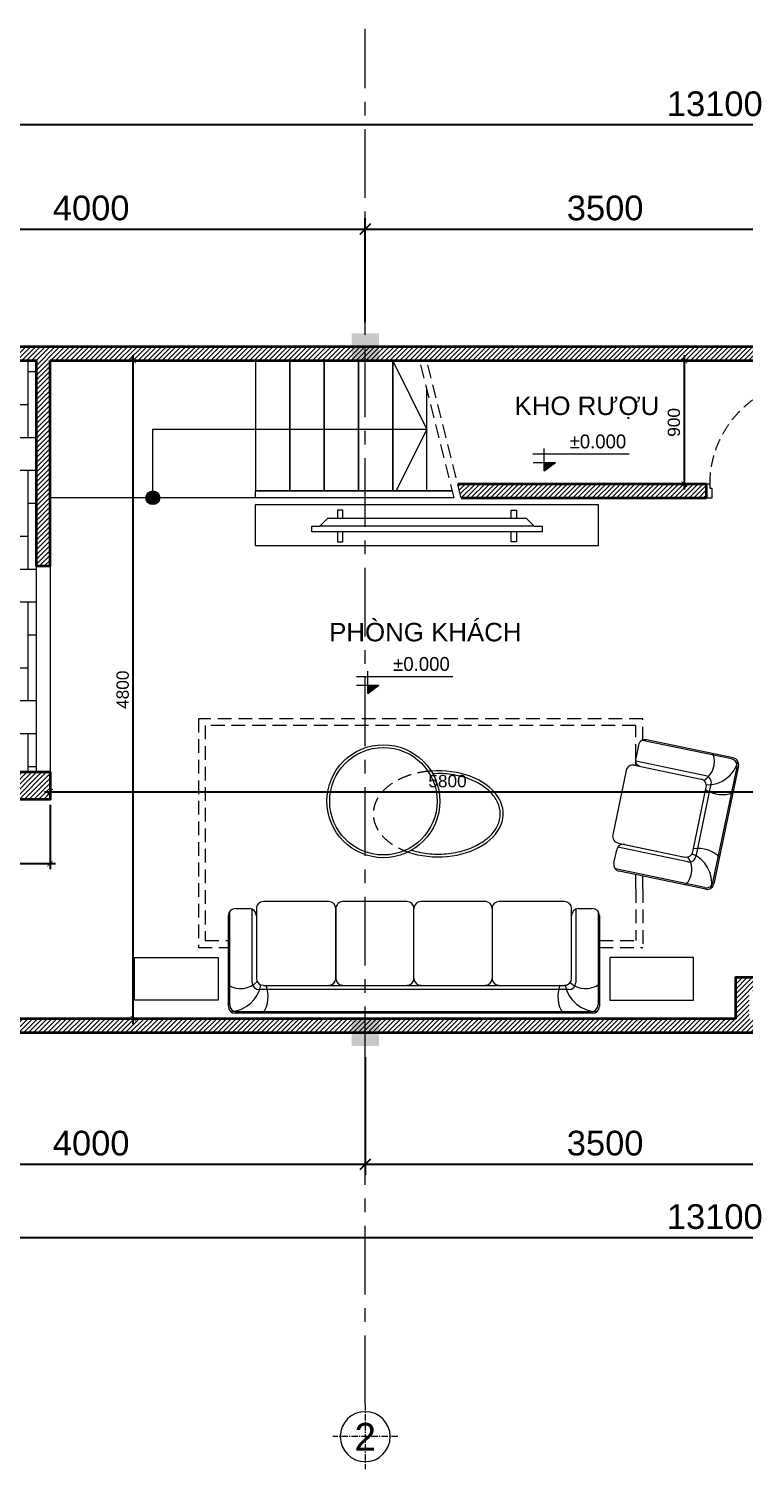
# Model space of a CAD drawing. Header units: inches. Extents: x 1198002 to 1275033, y 93432 to 197262.
# Drawn here: x 1250646 to 1255866, y 158797 to 169303 of the extents above; entities that cross this region are included whole.
import ezdxf
from ezdxf.enums import TextEntityAlignment as Align

# ---------------------------------------------------------------- set-up
doc = ezdxf.new("R2010")
doc.units = ezdxf.units.IN
doc.header["$LTSCALE"] = 100
doc.header["$MEASUREMENT"] = 0
doc.header["$PDMODE"] = 35
doc.linetypes.add('CENTERX2', pattern=[4, 2.5, -0.5, 0.5, -0.5])
doc.linetypes.add('DASHEDX2', pattern=[1.5, 1, -0.5])
for name, color, linetype, lineweight in [('1', 1, 'Continuous', 18), ('183', 183, 'Continuous', 5), ('2', 2, 'Continuous', 13), ('4', 4, 'Continuous', 35), ('8', 252, 'Continuous', 5), ('8CUA', 8, 'Continuous', 5), ('9GRID', 251, 'CENTERX2', 5), ('9HIDDEN', 251, 'DASHEDX2', 5), ('DIM', 135, 'Continuous', 9), ('TEXT', 7, 'Continuous', 18)]:
    doc.layers.add(name, color=color, linetype=linetype, lineweight=lineweight)
doc.layers.add('13COLUMB', color=13, linetype='Continuous')
doc.styles.add('CVN', font='VHELVEN.TTF')
doc.styles.add('OBAYASHI', font='ARIALN.TTF')
doc.styles.add('VSIMPLEX', font='VTIMESN.TTF')
doc.dimstyles.new('D100', dxfattribs={"dimscale": 100, "dimtxt": 1.8, "dimasz": 0.8, "dimexe": 0.8, "dimexo": 0.8, "dimgap": 0.6, "dimtad": 1, "dimdec": 0, "dimrnd": 5, "dimzin": 12, "dimdsep": 46, "dimtxsty": 'CVN', "dimblk1": 'ARCHTICK', "dimblk2": 'ARCHTICK', "dimsah": 1, "dimcen": 0.8, "dimdle": 0.8, "dimclrd": 256, "dimclre": 256, "dimclrt": 7, "dimadec": 0, "dimazin": 3, "dimtfac": 1, "dimtdec": 0, "dimtix": 1, "dimtmove": 2, "dimatfit": 3, "dimldrblk": 'ARCHTICK', "dimfxl": 1, "dimtolj": 1, "dimarcsym": 0})
doc.dimstyles.new('D70', dxfattribs={"dimscale": 50, "dimtxt": 1.8, "dimasz": 0.8, "dimexe": 0.8, "dimexo": 0.8, "dimgap": 0.6, "dimtad": 1, "dimdec": 0, "dimrnd": 5, "dimzin": 12, "dimdsep": 46, "dimtxsty": 'CVN', "dimblk1": 'ARCHTICK', "dimblk2": 'ARCHTICK', "dimsah": 1, "dimcen": 0.8, "dimdle": 0.8, "dimclrd": 256, "dimclre": 256, "dimclrt": 7, "dimadec": 0, "dimazin": 3, "dimtfac": 1, "dimtdec": 0, "dimtix": 1, "dimtmove": 2, "dimatfit": 3, "dimldrblk": 'ARCHTICK', "dimfxl": 1, "dimtolj": 1, "dimarcsym": 0})

# ---------------------------------------------------------------- blocks, each defined once
blk = doc.blocks.new('GRIDSIGN')
at = {"color": 9, "linetype": 'CENTERX2'}
for p, q in [((0, 1300), (0, -1300)), ((-1300, 0), (1300, 0))]:
    blk.add_line(p, q, dxfattribs=at)
at = {"color": 9}
blk.add_circle((0, 0), 1000, dxfattribs=at)
blk.add_attdef('A', text='', height=1000).set_placement((0, 0), align=Align.MIDDLE)
blk = doc.blocks.new('ttucx')
at = {"layer": '9GRID', "ltscale": 2}
blk.add_line((1253101, 157775), (1253101, 167807), dxfattribs=at)
for points in [[(1243179, 165486), (1264296, 165486)], [(1243179, 160486), (1264296, 160486)]]:
    blk.add_lwpolyline(points, dxfattribs=at)
at = {"layer": '2'}
ref = blk.add_blockref('GRIDSIGN', (1253101, 157538), dxfattribs=dict(at, xscale=-0.1822500005364418, yscale=0.1822500005364418, zscale=0.1822500005364418))
ref.add_attrib('A', '2', dxfattribs={"layer": '0', "height": 202, "style": 'CVN'}).set_placement((1253101, 157538), align=Align.MIDDLE)
blk = doc.blocks.new('*U173')
for points in [[(-932, 0), (-962, 0), (-962, 119), (-912, 119), (-912, 40), (-932, 40)], [(-30, 0), (0, 0), (0, 119), (-50, 119), (-50, 40), (-30, 40)]]:
    blk.add_lwpolyline(points, close=True)
blk.add_lwpolyline([(-55, -80), (-70, -80), (-70, 0), (-30, 0), (-30, -80), (-45, -80), (-45, -60), (-55, -60), (-55, -80)])
at = {"layer": '8CUA'}
for p, q in [((-70, -80), (-70, -822)), ((-30, -822), (-30, -80))]:
    blk.add_line(p, q, dxfattribs=at)
at = {"layer": '8CUA', "const_width": 10}
for points in [[(-50, -842), (-50, -60)], [(-80, -857), (-90, -857), (-90, -867), (-80, -867)], [(-55, -822), (-70, -822), (-70, -902), (-30, -902), (-30, -822), (-45, -822), (-45, -842), (-55, -842), (-55, -822)], [(-20, -857), (-10, -857), (-10, -867), (-20, -867)]]:
    blk.add_lwpolyline(points, dxfattribs=at)
for points in [[(-110, -892), (-90, -887), (-90, -742), (-105, -742)], [(10, -892), (-10, -887), (-10, -742), (5, -742)]]:
    blk.add_lwpolyline(points, close=True, dxfattribs=at)
at = {"layer": '8CUA'}
for centre, start, end in [((-30, -862), 143.1301, 216.8699), ((-70, -862), 323.1301, 36.8699)]:
    blk.add_arc(centre, 50, start, end, dxfattribs=at)
at = {"layer": '9HIDDEN', "lineweight": 5}
blk.add_arc((-30, 0), 902, 180, 270, dxfattribs=at)
blk = doc.blocks.new('buc vl')
at = {"layer": '183'}
for p, q in [((678223, 81642), (678223, 82304)), ((678234, 81612), (678234, 82294)), ((678244, 82344), (680870, 82344)), ((678274, 82355), (680880, 82355)), ((680921, 82294), (680921, 81612)), ((680931, 82304), (680931, 81642)), ((677538, 82260), (677538, 81949)), ((678148, 82260), (677538, 82260)), ((678148, 81949), (678148, 82260)), ((678447, 82182), (680707, 82182)), ((681006, 81949), (681006, 82260)), ((681006, 82260), (681617, 82260)), ((681617, 82260), (681617, 81949)), ((678396, 81595), (678396, 82131)), ((678427, 82100), (678427, 81591)), ((680676, 82151), (678478, 82151)), ((679007, 81591), (679007, 82100)), ((679577, 82100), (679577, 81591)), ((680147, 82100), (680147, 81591)), ((680147, 81591), (680147, 82100)), ((680676, 82151), (680198, 82151)), ((680727, 81642), (680727, 82100)), ((680727, 81591), (680727, 82100)), ((680758, 82131), (680758, 81595)), ((677538, 81949), (678148, 81949)), ((681617, 81949), (681006, 81949)), ((678376, 81591), (678274, 81591)), ((678478, 81540), (678956, 81540)), ((679048, 81540), (679526, 81540)), ((679628, 81540), (680096, 81540)), ((680198, 81540), (680676, 81540)), ((680880, 81591), (680778, 81591)), ((677447, 81450), (678080, 81318)), ((677454, 81438), (678107, 81302)), ((677208, 80551), (677388, 81411)), ((677396, 81400), (677220, 80559)), ((677578, 81250), (678090, 81143)), ((678039, 81123), (677601, 81215)), ((678088, 81113), (677601, 81215)), ((678118, 81259), (678098, 81162)), ((677519, 81211), (677409, 80682)), ((677542, 81176), (677444, 80706)), ((677542, 81176), (677444, 80706)), ((678041, 81123), (678041, 81123)), ((678028, 80584), (678126, 81054)), ((677447, 80624), (677959, 80517)), ((677969, 80545), (677482, 80647)), ((677247, 80492), (677880, 80360)), ((677259, 80500), (677911, 80364)), ((677939, 80399), (677959, 80496)), ((677958, 80547), (677958, 80521))]:
    blk.add_line(p, q, dxfattribs=at)
for radius in [412, 392]:
    blk.add_circle((679800, 80808), radius, dxfattribs=at)
for centre, radius, start, end in [((678274, 82304), 50.9, 90, 180), ((678285, 82294), 50.9, 90, 180), ((678242, 82106), 236, 10.9127, 90.1713), ((678299, 82231), 228, 339.3884, 32.8144), ((680869, 82231), 228, 147.1856, 200.6116), ((680926, 82106), 236, 93.0298, 169.7658), ((680870, 82294), 50.9, 0, 90), ((680880, 82304), 50.9, 0, 90), ((678326, 82010), 165, 47.3819, 128.2682), ((678447, 82131), 50.9, 90, 180), ((680707, 82131), 50.9, 0, 90), ((680842, 82010), 165, 57.5107, 136.7067), ((678478, 82100), 50.9, 90, 180), ((678956, 82100), 50.9, 0, 90), ((679058, 82100), 50.9, 90, 180), ((679526, 82100), 50.9, 0, 90), ((679628, 82100), 50.9, 90, 180), ((680096, 82100), 50.9, 0, 90), ((680198, 82100), 50.9, 90, 180), ((680676, 82100), 50.9, 0, 90), ((680676, 82100), 50.9, 0, 90), ((678274, 81642), 50.9, 180, 270), ((678376, 81642), 50.9, 270, 0), ((680778, 81642), 50.9, 180, 270), ((680880, 81642), 50.9, 270, 0), ((678478, 81591), 50.9, 180, 270), ((678956, 81591), 50.9, 270, 0), ((679058, 81591), 50.9, 180, 270), ((679526, 81591), 50.9, 270, 0), ((679628, 81591), 50.9, 180, 270), ((680096, 81591), 50.9, 270, 0), ((680198, 81591), 50.9, 180, 270), ((680676, 81591), 50.9, 270, 0), ((677437, 81401), 49.7, 78.2212, 168.2212), ((677444, 81390), 49.7, 78.2212, 168.2212), ((677635, 81406), 231, 171.251, 247.987), ((677710, 81306), 161, 135.7319, 214.9279), ((678070, 81269), 49.7, 348.2212, 78.2212), ((677504, 81376), 223, 225.4068, 278.8328), ((677568, 81201), 49.7, 78.2212, 168.2212), ((677591, 81166), 49.7, 78.2212, 168.2212), ((677591, 81166), 49.7, 78.2212, 168.2212), ((677591, 81166), 49.7, 78.2212, 168.2212), ((678049, 81172), 49.7, 258.2212, 348.2212), ((678078, 81064), 49.7, 348.2212, 78.2212), ((677437, 80458), 231, 88.4555, 165.1915), ((677329, 80537), 223, 57.6096, 111.0357), ((677493, 80695), 49.7, 168.2212, 258.2212), ((677546, 80519), 161, 121.5145, 200.7105), ((677457, 80672), 49.7, 168.2212, 258.2212), ((677980, 80594), 49.7, 258.2212, 348.2212), ((677257, 80541), 49.7, 168.2212, 258.2212), ((677269, 80549), 49.7, 168.2212, 258.2212), ((677911, 80507), 49.7, 348.2212, 78.2212), ((677890, 80409), 49.7, 258.2212, 348.2212)]:
    blk.add_arc(centre, radius, start, end, dxfattribs=at)
blk.add_ellipse((679400, 80900), major_axis=(474, 0), ratio=0.662811, start_param=1.089113, end_param=4.820656, dxfattribs=at)
blk.add_open_spline([(679595, 81165), (679589, 81167), (679583, 81169), (679556, 81176), (679534, 81181), (679489, 81188), (679467, 81191), (679420, 81194), (679397, 81194), (679351, 81192), (679328, 81190), (679283, 81184), (679260, 81180), (679217, 81169), (679196, 81162), (679156, 81148), (679137, 81139), (679101, 81120), (679084, 81110), (679052, 81088), (679038, 81077), (679013, 81052), (679001, 81039), (678982, 81013), (678973, 80999), (678960, 80972), (678955, 80958), (678949, 80929), (678947, 80915), (678947, 80887), (678949, 80872), (678955, 80844), (678960, 80830), (678973, 80802), (678981, 80789), (679000, 80762), (679012, 80749), (679037, 80725), (679051, 80713), (679082, 80691), (679099, 80681), (679135, 80662), (679154, 80654), (679194, 80639), (679215, 80632), (679258, 80621), (679281, 80617), (679326, 80610), (679349, 80608), (679395, 80606), (679417, 80607), (679440, 80608)], degree=3, knots=[1.133758, 1.133758, 1.133758, 1.133758, 1.174512, 1.174512, 1.325661, 1.325661, 1.47681, 1.47681, 1.627959, 1.627959, 1.779108, 1.779108, 1.930257, 1.930257, 2.081406, 2.081406, 2.232555, 2.232555, 2.383704, 2.383704, 2.534854, 2.534854, 2.686003, 2.686003, 2.837152, 2.837152, 2.988301, 2.988301, 3.13945, 3.13945, 3.290599, 3.290599, 3.441748, 3.441748, 3.592897, 3.592897, 3.744046, 3.744046, 3.895195, 3.895195, 4.046344, 4.046344, 4.197493, 4.197493, 4.348642, 4.348642, 4.499791, 4.499791, 4.65094, 4.65094, 4.798431, 4.798431, 4.798431, 4.798431], dxfattribs=at)
at = {"layer": '9HIDDEN'}
for p, q in [((677908, 81448), (677908, 81874)), ((678223, 81874), (677908, 81874)), ((677958, 81448), (677958, 81824)), ((678223, 81824), (677958, 81824)), ((677908, 81448), (677908, 81354)), ((677958, 81448), (677958, 81343)), ((677958, 80521), (677958, 80547)), ((677958, 80492), (677958, 80256)), ((677908, 80365), (677908, 80206)), ((677908, 80206), (681150, 80206)), ((677958, 80256), (681100, 80256))]:
    blk.add_line(p, q, dxfattribs=at)
for points in [[(681150, 80206), (681150, 81874), (680931, 81874)], [(681100, 80256), (681100, 81824), (680931, 81824)]]:
    blk.add_lwpolyline(points, dxfattribs=at)
blk.add_ellipse((679400, 80900), major_axis=(474, 0), ratio=0.662811, start_param=-1.462529, end_param=1.089113, dxfattribs=at)
blk = doc.blocks.new('cos')
for p, q in [((1527, 300), (-205, 300)), ((0, 0), (0, 400)), ((-200, 150), (200, 150)), ((0, 0), (200, 150))]:
    blk.add_line(p, q)
blk.add_solid([(0, 150), (0, 0), (200, 150)])
at = {"color": 3, "style": 'VSIMPLEX', "text_generation_flag": 6}
blk.add_attdef('COS-VER', (93, 405), '', height=250, rotation=180, dxfattribs=at)
blk = doc.blocks.new('FERTGRYT')
for p, q in [((390961, 58780), (391019, 58838)), ((391019, 58838), (392468, 58838)), ((391129, 58896), (391091, 58896)), ((391091, 58896), (391091, 58838)), ((391129, 58838), (391129, 58896)), ((392357, 58838), (392357, 58896)), ((392357, 58896), (392396, 58896)), ((392396, 58896), (392396, 58838)), ((392468, 58838), (392525, 58780)), ((390903, 58737), (390903, 58780)), ((390903, 58780), (390961, 58780)), ((392583, 58737), (390903, 58737)), ((392525, 58780), (390961, 58780)), ((391091, 58737), (391091, 58665)), ((391129, 58665), (391129, 58737)), ((392357, 58665), (392357, 58737)), ((392396, 58737), (392396, 58665)), ((392525, 58780), (392583, 58780)), ((392583, 58780), (392583, 58737)), ((391091, 58665), (391129, 58665)), ((392396, 58665), (392357, 58665))]:
    blk.add_line(p, q)
blk = doc.blocks.new('_ARCHTICK')
at = {"color": 0, "linetype": 'ByBlock', "const_width": 0.15}
blk.add_lwpolyline([(-0.5, -0.5), (0.5, 0.5)], dxfattribs=at)
blk = doc.blocks.new('*D194')
at = {"layer": 'Defpoints', "color": 0, "transparency": 16777216}
for p in [(1249101, 161982), (1253101, 161882), (1253101, 161021)]:
    blk.add_point(p, dxfattribs=at)
at = {"layer": 'DIM', "lineweight": -2, "transparency": 16777216}
for p, q in [((1249101, 161902), (1249101, 160941)), ((1253101, 161802), (1253101, 160941)), ((1249021, 161021), (1253181, 161021))]:
    blk.add_line(p, q, dxfattribs=at)
at = {"layer": 'DIM', "lineweight": -2, "transparency": 16777216, "xscale": 80, "yscale": 80, "zscale": 80, "rotation": 180}
blk.add_blockref('_ARCHTICK', (1249101, 161021), dxfattribs=at)
at = {"layer": 'DIM', "lineweight": -2, "transparency": 16777216, "xscale": 80, "yscale": 80, "zscale": 80}
blk.add_blockref('_ARCHTICK', (1253101, 161021), dxfattribs=at)
at = {"layer": 'DIM', "color": 7, "transparency": 16777216, "insert": (1251101, 161174), "char_height": 180, "attachment_point": 5, "style": 'CVN'}
blk.add_mtext('\\A1;4000', dxfattribs=at)
blk = doc.blocks.new('*D195')
at = {"layer": 'Defpoints', "color": 0, "transparency": 16777216}
for p in [(1253101, 161882), (1256601, 161882), (1256601, 161021)]:
    blk.add_point(p, dxfattribs=at)
at = {"layer": 'DIM', "lineweight": -2, "transparency": 16777216}
for p, q in [((1253101, 161802), (1253101, 160941)), ((1256601, 161802), (1256601, 160941)), ((1253021, 161021), (1256681, 161021))]:
    blk.add_line(p, q, dxfattribs=at)
at = {"layer": 'DIM', "lineweight": -2, "transparency": 16777216, "xscale": 80, "yscale": 80, "zscale": 80, "rotation": 180}
blk.add_blockref('_ARCHTICK', (1253101, 161021), dxfattribs=at)
at = {"layer": 'DIM', "lineweight": -2, "transparency": 16777216, "xscale": 80, "yscale": 80, "zscale": 80}
blk.add_blockref('_ARCHTICK', (1256601, 161021), dxfattribs=at)
at = {"layer": 'DIM', "color": 7, "transparency": 16777216, "insert": (1254851, 161174), "char_height": 180, "attachment_point": 5, "style": 'CVN'}
blk.add_mtext('\\A1;3500', dxfattribs=at)
blk = doc.blocks.new('*D198')
at = {"layer": 'Defpoints', "color": 0, "transparency": 16777216}
for p in [(1249101, 161594), (1262201, 161594), (1249101, 160485)]:
    blk.add_point(p, dxfattribs=at)
at = {"layer": 'DIM', "lineweight": -2, "transparency": 16777216}
for p, q in [((1249101, 161514), (1249101, 160405)), ((1262201, 161514), (1262201, 160405)), ((1262281, 160485), (1249021, 160485))]:
    blk.add_line(p, q, dxfattribs=at)
at = {"layer": 'DIM', "lineweight": -2, "transparency": 16777216, "xscale": 80, "yscale": 80, "zscale": 80, "rotation": 180}
blk.add_blockref('_ARCHTICK', (1249101, 160485), dxfattribs=at)
at = {"layer": 'DIM', "lineweight": -2, "transparency": 16777216, "xscale": 80, "yscale": 80, "zscale": 80}
blk.add_blockref('_ARCHTICK', (1262201, 160485), dxfattribs=at)
at = {"layer": 'DIM', "color": 7, "transparency": 16777216, "insert": (1255651, 160638), "char_height": 180, "attachment_point": 5, "style": 'CVN'}
blk.add_mtext('\\A1;13100', dxfattribs=at)
blk = doc.blocks.new('*D210')
at = {"layer": 'Defpoints', "color": 0, "transparency": 16777216}
for p in [(1253101, 167842), (1253101, 167082), (1249101, 166982)]:
    blk.add_point(p, dxfattribs=at)
at = {"layer": 'DIM', "lineweight": -2, "transparency": 16777216}
for p, q in [((1249101, 167062), (1249101, 167922)), ((1253101, 167162), (1253101, 167922)), ((1249021, 167842), (1253181, 167842))]:
    blk.add_line(p, q, dxfattribs=at)
at = {"layer": 'DIM', "lineweight": -2, "transparency": 16777216, "xscale": 80, "yscale": 80, "zscale": 80, "rotation": 180}
blk.add_blockref('_ARCHTICK', (1249101, 167842), dxfattribs=at)
at = {"layer": 'DIM', "lineweight": -2, "transparency": 16777216, "xscale": 80, "yscale": 80, "zscale": 80}
blk.add_blockref('_ARCHTICK', (1253101, 167842), dxfattribs=at)
at = {"layer": 'DIM', "color": 7, "transparency": 16777216, "insert": (1251101, 167995), "char_height": 180, "attachment_point": 5, "style": 'CVN'}
blk.add_mtext('\\A1;4000', dxfattribs=at)
blk = doc.blocks.new('*D211')
at = {"layer": 'Defpoints', "color": 0, "transparency": 16777216}
for p in [(1256601, 167842), (1253101, 167082), (1256601, 167082)]:
    blk.add_point(p, dxfattribs=at)
at = {"layer": 'DIM', "lineweight": -2, "transparency": 16777216}
for p, q in [((1253101, 167162), (1253101, 167922)), ((1256601, 167162), (1256601, 167922)), ((1253021, 167842), (1256681, 167842))]:
    blk.add_line(p, q, dxfattribs=at)
at = {"layer": 'DIM', "lineweight": -2, "transparency": 16777216, "xscale": 80, "yscale": 80, "zscale": 80, "rotation": 180}
blk.add_blockref('_ARCHTICK', (1253101, 167842), dxfattribs=at)
at = {"layer": 'DIM', "lineweight": -2, "transparency": 16777216, "xscale": 80, "yscale": 80, "zscale": 80}
blk.add_blockref('_ARCHTICK', (1256601, 167842), dxfattribs=at)
at = {"layer": 'DIM', "color": 7, "transparency": 16777216, "insert": (1254851, 167995), "char_height": 180, "attachment_point": 5, "style": 'CVN'}
blk.add_mtext('\\A1;3500', dxfattribs=at)
blk = doc.blocks.new('*D214')
at = {"layer": 'Defpoints', "color": 0, "transparency": 16777216}
for p in [(1249101, 168602), (1249101, 167492), (1262201, 166983)]:
    blk.add_point(p, dxfattribs=at)
at = {"layer": 'DIM', "lineweight": -2, "transparency": 16777216}
for p, q in [((1249101, 167572), (1249101, 168682)), ((1262201, 167063), (1262201, 168682)), ((1262281, 168602), (1249021, 168602))]:
    blk.add_line(p, q, dxfattribs=at)
at = {"layer": 'DIM', "lineweight": -2, "transparency": 16777216, "xscale": 80, "yscale": 80, "zscale": 80, "rotation": 180}
blk.add_blockref('_ARCHTICK', (1249101, 168602), dxfattribs=at)
at = {"layer": 'DIM', "lineweight": -2, "transparency": 16777216, "xscale": 80, "yscale": 80, "zscale": 80}
blk.add_blockref('_ARCHTICK', (1262201, 168602), dxfattribs=at)
at = {"layer": 'DIM', "color": 7, "transparency": 16777216, "insert": (1255651, 168755), "char_height": 180, "attachment_point": 5, "style": 'CVN'}
blk.add_mtext('\\A1;13100', dxfattribs=at)
blk = doc.blocks.new('*D223')
at = {"layer": 'Defpoints', "color": 0, "transparency": 16777216}
for p in [(1250801, 163682), (1250801, 163214), (1249101, 162796)]:
    blk.add_point(p, dxfattribs=at)
at = {"layer": 'DIM', "lineweight": -2, "transparency": 16777216}
for p, q in [((1250801, 163642), (1250801, 163174)), ((1249061, 163214), (1250841, 163214)), ((1249101, 162836), (1249101, 163254))]:
    blk.add_line(p, q, dxfattribs=at)
at = {"layer": 'DIM', "lineweight": -2, "transparency": 16777216, "xscale": 40, "yscale": 40, "zscale": 40, "rotation": 180}
blk.add_blockref('_ARCHTICK', (1249101, 163214), dxfattribs=at)
at = {"layer": 'DIM', "lineweight": -2, "transparency": 16777216, "xscale": 40, "yscale": 40, "zscale": 40}
blk.add_blockref('_ARCHTICK', (1250801, 163214), dxfattribs=at)
at = {"layer": 'DIM', "color": 7, "transparency": 16777216, "insert": (1249951, 163291), "char_height": 90, "attachment_point": 5, "style": 'CVN'}
blk.add_mtext('\\A1;1700', dxfattribs=at)
blk = doc.blocks.new('*D227')
at = {"layer": 'Defpoints', "color": 0, "transparency": 16777216}
for p in [(1256601, 163738), (1250801, 163682), (1256601, 163682)]:
    blk.add_point(p, dxfattribs=at)
at = {"layer": 'DIM', "lineweight": -2, "transparency": 16777216}
for p, q in [((1250761, 163738), (1256641, 163738)), ((1250801, 163722), (1250801, 163778)), ((1256601, 163722), (1256601, 163778))]:
    blk.add_line(p, q, dxfattribs=at)
at = {"layer": 'DIM', "lineweight": -2, "transparency": 16777216, "xscale": 40, "yscale": 40, "zscale": 40, "rotation": 180}
blk.add_blockref('_ARCHTICK', (1250801, 163738), dxfattribs=at)
at = {"layer": 'DIM', "lineweight": -2, "transparency": 16777216, "xscale": 40, "yscale": 40, "zscale": 40}
blk.add_blockref('_ARCHTICK', (1256601, 163738), dxfattribs=at)
at = {"layer": 'DIM', "color": 7, "transparency": 16777216, "insert": (1253701, 163815), "char_height": 90, "attachment_point": 5, "style": 'CVN'}
blk.add_mtext('\\A1;5800', dxfattribs=at)
blk = doc.blocks.new('*D228')
at = {"layer": 'Defpoints', "color": 0, "transparency": 16777216}
for p in [(1251276, 166883), (1251408, 166883), (1251276, 162083)]:
    blk.add_point(p, dxfattribs=at)
at = {"layer": 'DIM', "lineweight": -2, "transparency": 16777216}
for p, q in [((1251316, 166883), (1251448, 166883)), ((1251408, 162043), (1251408, 166923)), ((1251316, 162083), (1251448, 162083))]:
    blk.add_line(p, q, dxfattribs=at)
at = {"layer": 'DIM', "lineweight": -2, "transparency": 16777216, "xscale": 40, "yscale": 40, "zscale": 40}
for p, rotation in [((1251408, 166883), 90), ((1251408, 162083), 270)]:
    blk.add_blockref('_ARCHTICK', p, dxfattribs=dict(at, rotation=rotation))
at = {"layer": 'DIM', "color": 7, "transparency": 16777216, "insert": (1251331, 164482), "char_height": 90, "attachment_point": 5, "rotation": 90, "style": 'CVN'}
blk.add_mtext('\\A1;4800', dxfattribs=at)
blk = doc.blocks.new('*D235')
at = {"layer": 'Defpoints', "color": 0, "transparency": 16777216}
for p in [(1255429, 166883), (1255537, 166883), (1255537, 165983)]:
    blk.add_point(p, dxfattribs=at)
at = {"layer": 'DIM', "lineweight": -2, "transparency": 16777216}
for p, q in [((1255497, 166883), (1255389, 166883)), ((1255429, 165943), (1255429, 166923)), ((1255497, 165983), (1255389, 165983))]:
    blk.add_line(p, q, dxfattribs=at)
at = {"layer": 'DIM', "lineweight": -2, "transparency": 16777216, "xscale": 40, "yscale": 40, "zscale": 40}
for p, rotation in [((1255429, 166883), 90), ((1255429, 165983), 270)]:
    blk.add_blockref('_ARCHTICK', p, dxfattribs=dict(at, rotation=rotation))
at = {"layer": 'DIM', "color": 7, "transparency": 16777216, "insert": (1255353, 166432), "char_height": 90, "attachment_point": 5, "rotation": 90, "style": 'CVN'}
blk.add_mtext('\\A1;900', dxfattribs=at)

msp = doc.modelspace()

# ---------------------------------------------------------------- hatches: boundary and pattern name
at = {"layer": '8'}
h = msp.add_hatch(dxfattribs=at)
h.set_pattern_fill('ANSI31', color=256, scale=200)
h.paths.add_polyline_path([(1260201, 166982.5), (1249101, 166982.5), (1249101, 166882.5), (1250701, 166882.5), (1250701, 165382.5), (1250801, 165382.5), (1250801, 166882.5), (1256501, 166882.5), (1256501, 165982.5), (1256401, 165982.5), (1256401, 165882.5), (1256501, 165882.5), (1256601, 165882.5), (1256601, 166882.5), (1260001, 166882.5), (1260001, 164982.5), (1260201, 164982.5), (1260251, 164982.5), (1260251, 165082.5), (1260201, 165082.5)])
h.paths.add_polyline_path([(1255591, 165982.5), (1253776, 165982.5), (1253801, 165882.5), (1255591, 165882.5)], flags=17)
h.paths.add_polyline_path([(1250801, 163882.5), (1250701, 163882.5), (1249101, 163882.5), (1249101, 163682.5), (1249201, 163682.5), (1250801, 163682.5)])
h.paths.add_polyline_path([(1260201, 162382.5), (1260201, 162582.5), (1260001, 162582.5), (1260001, 162382.5), (1259301, 162382.5), (1259301, 162082.5), (1256701, 162082.5), (1256701, 162382.5), (1256501, 162382.5), (1255801, 162382.5), (1255801, 162082.5), (1249201, 162082.5), (1249101, 162082.5), (1249101, 161982.5), (1260201, 161982.5)])
h.paths.add_polyline_path([(1256501, 162082.5), (1255901, 162082.5), (1255901, 162282.5), (1256501, 162282.5)], flags=16)
h.paths.add_polyline_path([(1259401, 162082.5), (1259401, 162282.5), (1260001, 162282.5), (1260001, 162082.5)], flags=16)
h.paths.add_polyline_path([(1262201, 166982.5), (1260201, 166982.5), (1260201, 166882.5), (1262101, 166882.5), (1262101, 165082.5), (1261061, 165082.5), (1261061, 164982.5), (1262001, 164982.5), (1262201, 164982.5)])
h.paths.add_polyline_path([(1262201, 164982.5), (1262101, 164982.5), (1262101, 162082.5), (1260201, 162082.5), (1260201, 161982.5), (1262201, 161982.5)])
h = msp.add_hatch(dxfattribs=at)
h.set_pattern_fill('AR-HBONE', color=256, scale=60, angle=45)
h.paths.add_polyline_path([(1249101, 163882.5), (1250701, 163882.5), (1250701, 165382.5), (1250701, 166882.5), (1249101, 166882.5), (1245301, 166882.5), (1245301, 166682.5), (1245301, 166632.5), (1245201, 166632.5), (1245235.6, 166612.5), (1245201, 166552.5), (1245201, 165503.4), (1245235.6, 165443.4), (1245201, 165423.4), (1245201, 165141.6), (1245235.6, 165121.6), (1245201, 165061.6), (1245201, 164012.5), (1245235.6, 163952.5), (1245201, 163932.5), (1245301, 163932.5), (1245301, 163882.5)])
h.paths.add_polyline_path([(1247018.3, 164625, -0.1829815), (1246548.6, 164625), (1245893.4, 164625), (1245893.4, 164625, -0.0368116), (1245831.9, 165458.1, -0.0368116), (1245893.4, 166291.2), (1245893.4, 166291.2), (1246548.6, 166291.2, -0.1829815), (1247018.3, 166291.2), (1248397.7, 166291.2), (1248361.4, 166355.4), (1248413.2, 166355.4), (1248488.5, 166291.2), (1249158.8, 166291.2, -0.1186421), (1249679.4, 166291.2), (1249843.7, 166291.2, -0.0418781), (1249864.1, 166289.5), (1250127.5, 166245.2, -0.3124456), (1250166.7, 166207.1), (1250241.9, 165822.7), (1250241.9, 165458.1), (1250241.9, 165093.6), (1250166.7, 164709.1, -0.3120784), (1250127.6, 164671.1), (1249864.1, 164626.7, -0.041718), (1249843.7, 164625), (1249843.7, 164625), (1249679.4, 164625, -0.118642), (1249158.8, 164625), (1248488.5, 164625), (1248413.2, 164560.8), (1248361.4, 164560.8), (1248397.7, 164625)], flags=16)
h.paths.add_polyline_path([(1246936.3, 164690.6), (1247183.8, 164858.5, 0.0550293), (1248236.3, 164894.5), (1248178.9, 164931.7, -0.0385094), (1247142.6, 164896.7), (1246778.3, 164718.4, -0.1040573), (1246735.5, 164707.5), (1246052.7, 164679.9, -0.0363385), (1245996.1, 165458.1, -0.0363385), (1246052.7, 166236.4), (1246735.4, 166208.7, -0.1039935), (1246778.2, 166197.9), (1247142.6, 166019.5, -0.0385094), (1248178.9, 165984.6), (1248236.3, 166021.7, 0.0550293), (1247183.8, 166057.7), (1246936.3, 166225.6, -0.0042989), (1247545.8, 166236.3), (1247582.3, 166071.3, -0.0342064), (1248236.3, 166021.7), (1248178.9, 165984.6, -0.0684043), (1248251.2, 165458.1, -0.0684043), (1248178.9, 164931.7), (1248236.3, 164894.5, -0.0342064), (1247582.3, 164844.9), (1247545.8, 164679.9, -0.0042989)], flags=0)
h.paths.add_polyline_path([(1248278.8, 164915.3, -0.3302332), (1248261.8, 164955.1, 0.0589656), (1248321.4, 165458.1, 0.0589656), (1248261.8, 165961.1, -0.329913), (1248278.8, 166000.9), (1248570.8, 166172.2, -0.4489279), (1248622.5, 166155.6, -0.0109652), (1248651.6, 166085.5), (1249967.8, 166109.3), (1250032.8, 165803.5), (1250072.3, 165803.5), (1249991, 166186), (1250121.6, 166186), (1250203, 165803.5), (1250203, 165458.1), (1250203, 165112.7), (1250121.6, 164730.2), (1249991, 164730.2), (1250072.3, 165112.7), (1250032.8, 165112.7), (1249967.8, 164806.9), (1248651.6, 164830.8, -0.0109652), (1248622.5, 164760.7, -0.4479216), (1248570.9, 164743.9)], flags=0)
h.paths.add_polyline_path([(1246760.1, 164765.1, -0.4242651), (1246714.3, 164784.8, -0.0904306), (1246591.5, 165458.1, -0.0904217), (1246714.3, 166131.3, -0.4245248), (1246760.1, 166151.2), (1247064.8, 166024.1, -0.3218054), (1247086.1, 165989.7, 0.0173764), (1247067.6, 165458.1, 0.0173764), (1247086.1, 164926.5, -0.3215132), (1247064.9, 164892.1)], flags=0)
h.paths.add_polyline_path([(1250072.3, 165458.1), (1250072.3, 165717.2), (1250159.4, 165717.2), (1250159.4, 165458.1), (1250159.4, 165199.1), (1250072.3, 165199.1)], flags=0)
h = msp.add_hatch(color=256, dxfattribs=at)
h.dxf.hatch_style = 1
h.paths.add_polyline_path([(1251601, 165882.5, 1), (1251501, 165882.5, 1)])

# ---------------------------------------------------------------- linework, layer by layer
at = {"layer": '1'}
for points in [[(1252301, 165882.5), (1250801, 165882.5), (1250801, 166882.5), (1252301, 166882.5), (1252301, 165932.5)], [(1252551, 165932.5), (1252551, 166882.5), (1252301, 166882.5), (1252301, 165932.5)], [(1252801, 165932.5), (1252801, 166882.5), (1252551, 166882.5), (1252551, 165932.5)], [(1253051, 165932.5), (1253051, 166882.5), (1252801, 166882.5), (1252801, 165932.5)], [(1253301, 165932.5), (1253301, 166882.5), (1253051, 166882.5), (1253051, 165932.5)], [(1253551, 166882.5), (1253301, 166882.5), (1253301, 165932.5)], [(1253551, 165932.5), (1253551, 166676.3)], [(1253737, 165932.5), (1252301, 165932.5)]]:
    msp.add_lwpolyline(points, dxfattribs=at)
msp.add_lwpolyline([(1250701, 165382.5), (1250801, 165382.5), (1250801, 163882.5), (1250701, 163882.5)], close=True, dxfattribs=at)
at = {"layer": '13COLUMB'}
for points in [[(1253201, 166882.5), (1253201, 167082.5), (1253001, 166882.5), (1253001, 167082.5)], [(1253201, 161882.5), (1253201, 162082.5), (1253001, 161882.5), (1253001, 162082.5)]]:
    msp.add_solid(points, dxfattribs=at)
at = {"layer": '183'}
msp.add_lwpolyline([(1252301, 165832.5), (1254801, 165832.5), (1254801, 165532.5), (1252301, 165532.5)], close=True, dxfattribs=at)
at = {"layer": '2'}
msp.add_lwpolyline([(1253749.5, 165882.5), (1252301, 165882.5), (1252301, 165932.5), (1253737, 165932.5)], dxfattribs=at)
at = {"layer": '4'}
for points in [[(1260201, 165082.5), (1260201, 166982.5), (1249101, 166982.5), (1249101, 166882.5), (1250701, 166882.5)], [(1250701, 165382.5), (1250701, 166882.5)], [(1250801, 165382.5), (1250801, 166882.5)], [(1250801, 166882.5), (1256501, 166882.5)], [(1255591, 165982.5), (1253776, 165982.5)], [(1255591, 165882.5), (1255591, 165982.5)], [(1253801, 165882.5), (1255591, 165882.5)], [(1250801, 165382.5), (1250701, 165382.5)], [(1249101, 163682.5), (1249101, 163882.5), (1250701, 163882.5)], [(1250801, 163882.5), (1250801, 163682.5), (1249201, 163682.5)], [(1250701, 163882.5), (1250801, 163882.5)], [(1249101, 162082.5), (1249101, 161982.5), (1260201, 161982.5), (1260201, 162382.5)], [(1256501, 162382.5), (1255801, 162382.5), (1255801, 162082.5)], [(1255801, 162082.5), (1249201, 162082.5)]]:
    msp.add_lwpolyline(points, dxfattribs=at)
at = {"layer": '8'}
for points in [[(1253551, 166382.5), (1253301, 166882.5)], [(1251551, 165882.5), (1251551, 166382.5), (1253551, 166382.5)], [(1253551, 166382.5), (1253326, 165932.5)]]:
    msp.add_lwpolyline(points, dxfattribs=at)
msp.add_circle((1251551, 165882.5), 50, dxfattribs=at)
at = {"layer": '9HIDDEN'}
for points in [[(1253749.5, 165882.5), (1253499.5, 166882.5)], [(1253801, 165882.5), (1253551, 166882.5)]]:
    msp.add_lwpolyline(points, dxfattribs=at)

# ---------------------------------------------------------------- block references
at = {"layer": '183'}
msp.add_blockref('FERTGRYT', (861807.8, 106895.7), dxfattribs=at)
at = {"layer": '183', "rotation": 180}
msp.add_blockref('buc vl', (1933033.2, 244476.9), dxfattribs=at)
at = {"layer": '9GRID'}
msp.add_blockref('ttucx', (0, 1496), dxfattribs=at)
at = {"layer": '9HIDDEN', "xscale": -0.842102904289216, "yscale": 0.842102904289216, "zscale": 0.842102904289216, "rotation": 180}
msp.add_blockref('*U173', (1256401, 165982.5), dxfattribs=at)
at = {"layer": 'TEXT'}
ref = msp.add_blockref('cos', (1254406.6, 166078), dxfattribs=dict(at, xscale=0.4065874345638742, yscale=0.4065874345638742, zscale=0.4065874345638742, rotation=0.0002481631948920933))
ref.add_attrib('COS-VER', '±0.000', (1254591.8, 166242.5), dxfattribs={"layer": '0', "color": 3, "height": 101.25, "rotation": 180.00025, "style": 'VSIMPLEX', "text_generation_flag": 6})
ref = msp.add_blockref('cos', (1253119.1, 164455), dxfattribs=dict(at, xscale=0.4065874345638743, yscale=0.4065874345638743, zscale=0.4065874345638743, rotation=0.0002481631948920933))
ref.add_attrib('COS-VER', '±0.000', (1253304.3, 164619.5), dxfattribs={"layer": '0', "color": 3, "height": 101.25, "rotation": 180.00025, "style": 'VSIMPLEX', "text_generation_flag": 6})

# ---------------------------------------------------------------- texts
at = {"layer": 'TEXT', "char_height": 135, "attachment_point": 7, "style": 'OBAYASHI'}
for s, insert in [('{\\fArial|b0|i0|c0|p34;KHO RƯỢU}', (1254189.6, 166456)), ('{\\fArial|b0|i0|c0|p34;PHÒNG KHÁCH}', (1252837.1, 164833))]:
    msp.add_mtext_dynamic_manual_height_columns(s, width=4193.67, gutter_width=1, heights=[0], dxfattribs=dict(at, insert=insert))

# ---------------------------------------------------------------- dimensions: what is measured, and where the dimension line sits
at = {"layer": 'DIM'}
for base, p1, p2, dimstyle, picture, middle in [((1249101, 168602.5), (1262201, 166982.5), (1249101, 167492.5), 'D100', '*D214', (1255651, 168755)), ((1253101, 167842.5), (1249101, 166982.5), (1253101, 167082.5), 'D100', '*D210', (1251101, 167995)), ((1256601, 167842.5), (1253101, 167082.5), (1256601, 167082.5), 'D100', '*D211', (1254851, 167995)), ((1256601, 163738.5), (1250801, 163682.5), (1256601, 163682.5), 'D70', '*D227', (1253701, 163814.8)), ((1250801, 163214.5), (1249101, 162796.5), (1250801, 163682.5), 'D70', '*D223', (1249951, 163290.8)), ((1253101, 161021), (1249101, 161982.5), (1253101, 161882.5), 'D100', '*D194', (1251101, 161173.5)), ((1256601, 161021), (1253101, 161882.5), (1256601, 161882.5), 'D100', '*D195', (1254851, 161173.5)), ((1249101, 160485), (1262201, 161594.5), (1249101, 161594.5), 'D100', '*D198', (1255651, 160637.5))]:
    dim = msp.add_linear_dim(base=base, p1=p1, p2=p2, dimstyle=dimstyle, dxfattribs=at)
    dim.commit()
    dim.dimension.update_dxf_attribs({"geometry": picture, "text_midpoint": middle})
for base, p1, p2, picture, middle in [((1251407.5, 166882.5), (1251275.5, 162082.5), (1251275.5, 166882.5), '*D228', (1251331.2, 164482.5)), ((1255429, 166882.5), (1255537, 165982.5), (1255537, 166882.5), '*D235', (1255352.7, 166432.5))]:
    dim = msp.add_linear_dim(base=base, p1=p1, p2=p2, angle=90, dimstyle='D70', dxfattribs=at)
    dim.commit()
    dim.dimension.update_dxf_attribs({"geometry": picture, "text_midpoint": middle})

doc.saveas('drawing.dxf')
